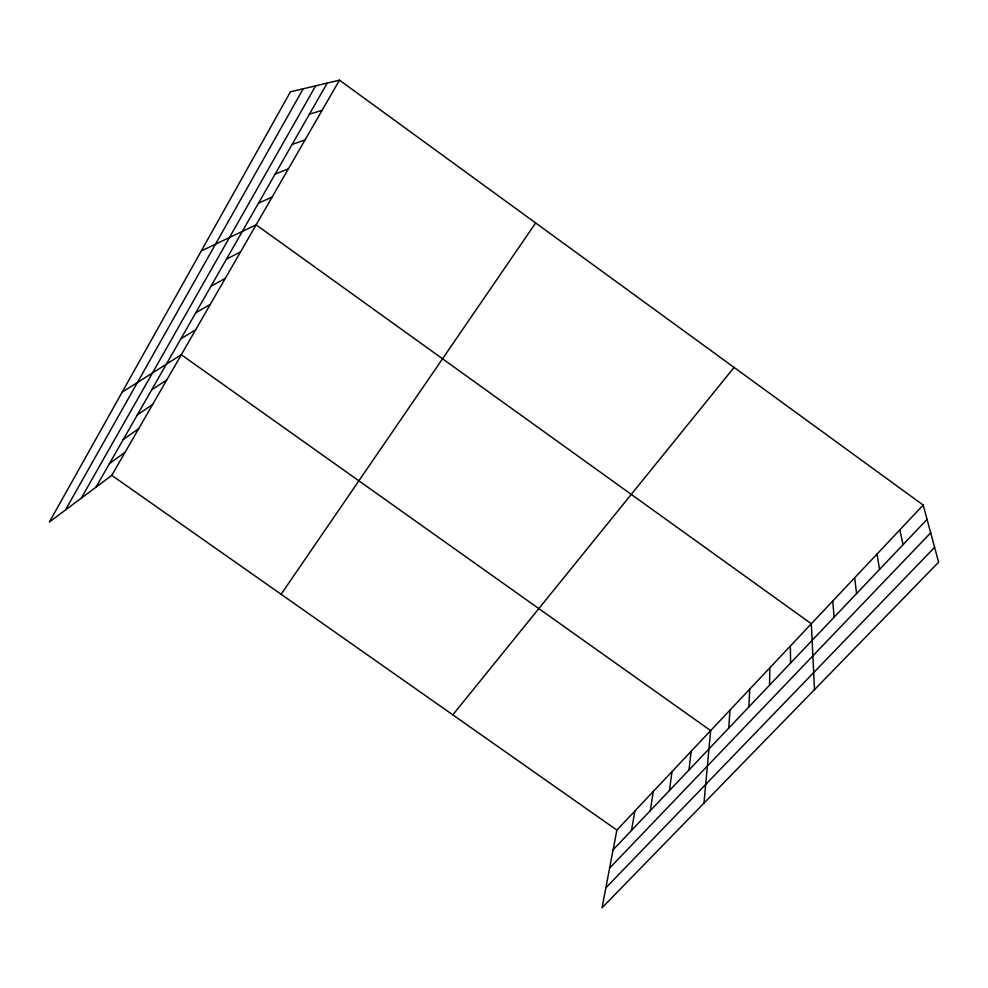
<?xml version="1.0" encoding="UTF-8"?>
<svg xmlns="http://www.w3.org/2000/svg" width="988" height="988" viewBox="0 0 988 988"><rect width="100%" height="100%" fill="white"/><g stroke="black" fill="none" stroke-linecap="round" stroke-linejoin="round"><path stroke-width="1.48" d="M769.553 685.166L769.813 667.814M748.929 706.865L749.694 689.167M728.736 728.119L729.971 710.1M703.95 803.17L710.644 730.601L181.286 354.729L122.154 392.174M688.982 769.961L691.131 751.312M669.432 790.536L672.001 771.603M650.277 810.703L653.266 791.487M631.505 830.451L634.889 810.975M923.187 505.078L616.883 830.093L602.013 907.836L938.6 562.209L923.187 505.078L339.477 80.164L290.447 91.81L49.4 522.022L111.792 475.364L339.477 80.164M65.455 510.006L303.217 88.772M81.288 498.174L315.703 85.808M95.984 487.183L327.201 83.078M281.086 594.27L535.644 222.967M452.8 714.855L734.072 367.413M613.116 849.816L927.053 519.404M609.608 868.143L930.671 532.828M605.842 887.854L934.599 547.364M109.483 463.594L125.13 452.22M123.253 439.524L138.74 428.594M137.32 414.935L152.634 404.475M151.695 389.828L166.811 379.861M180.915 338.748L195.636 329.819M195.785 312.764L210.283 304.403M210.963 286.236L225.239 278.443M226.487 259.115L240.516 251.928M201.293 250.927L256.127 224.844L811.333 623.761L814.495 689.649M258.56 203.059L272.071 197.168M275.133 174.086L288.36 168.886M292.09 144.446L305.02 139.963M309.442 114.114L322.051 110.397M111.792 475.364L616.883 830.093M899.833 529.852L903.032 544.684M876.986 554.095L879.555 569.397M854.632 577.807L856.584 593.566M832.76 601.025L834.119 617.216M790.363 646.016L790.61 662.997"/></g></svg>
